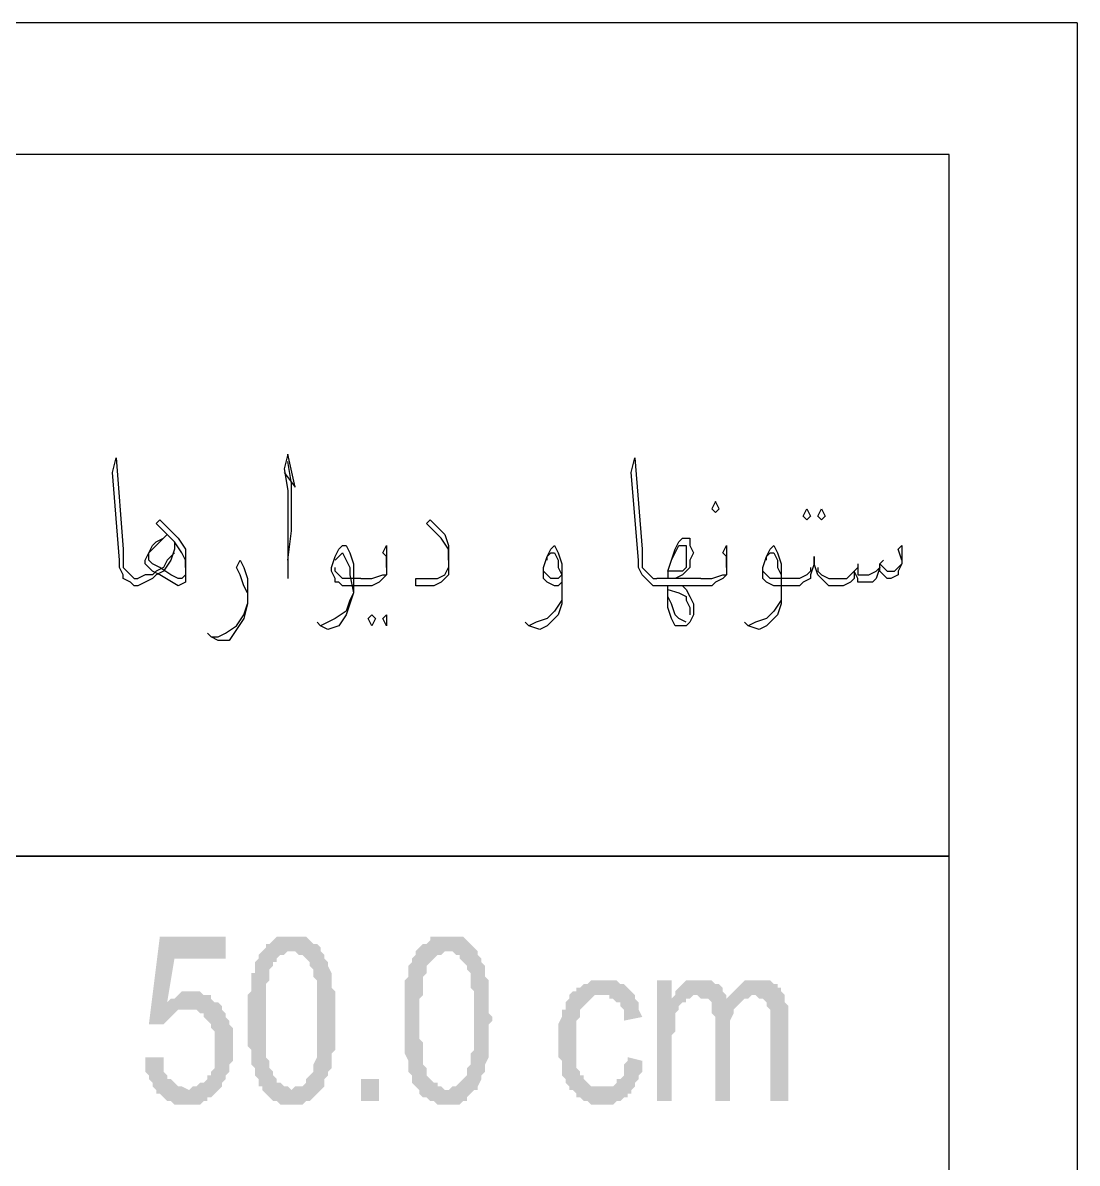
# Model space of a CAD drawing. Header units: inches. Extents: x 1387 to 2676, y -3005 to -2136.
# Drawn here: x 2562.568 to 2564.972, y -2147.12 to -2144.52 of the extents above; entities that cross this region are included whole.
import ezdxf

# ---------------------------------------------------------------- set-up
doc = ezdxf.new("R2010")
doc.units = ezdxf.units.IN
doc.header["$MEASUREMENT"] = 0
doc.layers.add('SAZE_DRAWINGS', color=7, linetype='Continuous')

msp = doc.modelspace()

# ---------------------------------------------------------------- hatches: boundary and pattern name
at = {"layer": 'SAZE_DRAWINGS'}
for points in [[(2563.030257, -2146.603728), (2562.880257, -2146.603728), (2562.855257, -2146.803728), (2562.88859, -2146.803728), (2562.896924, -2146.795394), (2562.905257, -2146.787061), (2562.91359, -2146.778728), (2562.91359, -2146.778728), (2562.91359, -2146.778728), (2562.921924, -2146.770394), (2562.930257, -2146.770394), (2562.93859, -2146.770394), (2563.021924, -2146.762061), (2563.021924, -2146.762061), (2563.01359, -2146.753728), (2562.896924, -2146.753728), (2562.91359, -2146.653728), (2563.030257, -2146.653728)], [(2563.180257, -2146.603728), (2563.180257, -2146.603728), (2563.146924, -2146.603728), (2563.13859, -2146.612061), (2563.130257, -2146.620394), (2563.121924, -2146.620394), (2563.121924, -2146.620394), (2563.121924, -2146.628728), (2563.11359, -2146.637061), (2563.180257, -2146.637061), (2563.180257, -2146.637061), (2563.18859, -2146.637061), (2563.196924, -2146.645394), (2563.205257, -2146.645394), (2563.21359, -2146.653728), (2563.221924, -2146.662061), (2563.221924, -2146.670394), (2563.221924, -2146.670394), (2563.230257, -2146.678728), (2563.230257, -2146.678728), (2563.230257, -2146.687061), (2563.230257, -2146.695394), (2563.23859, -2146.703728), (2563.23859, -2146.720394), (2563.23859, -2146.728728), (2563.23859, -2146.737061), (2563.23859, -2146.753728), (2563.23859, -2146.762061), (2563.23859, -2146.778728), (2563.23859, -2146.795394), (2563.23859, -2146.795394), (2563.23859, -2146.812061), (2563.23859, -2146.828728), (2563.23859, -2146.837061), (2563.23859, -2146.853728), (2563.23859, -2146.862061), (2563.23859, -2146.870394), (2563.23859, -2146.878728), (2563.230257, -2146.895394), (2563.230257, -2146.895394), (2563.230257, -2146.903728), (2563.230257, -2146.912061), (2563.221924, -2146.920394), (2563.221924, -2146.920394), (2563.21359, -2146.928728), (2563.21359, -2146.937061), (2563.205257, -2146.945394), (2563.196924, -2146.945394), (2563.18859, -2146.945394), (2563.180257, -2146.953728), (2563.11359, -2146.953728), (2563.121924, -2146.962061), (2563.130257, -2146.970394), (2563.130257, -2146.970394), (2563.13859, -2146.978728), (2563.146924, -2146.978728), (2563.155257, -2146.987061), (2563.16359, -2146.987061), (2563.171924, -2146.987061), (2563.180257, -2146.987061), (2563.180257, -2146.987061), (2563.18859, -2146.987061), (2563.196924, -2146.987061), (2563.205257, -2146.987061), (2563.21359, -2146.978728), (2563.221924, -2146.978728), (2563.230257, -2146.970394), (2563.23859, -2146.962061), (2563.23859, -2146.962061), (2563.246924, -2146.953728), (2563.246924, -2146.953728), (2563.255257, -2146.945394), (2563.255257, -2146.928728), (2563.26359, -2146.920394), (2563.26359, -2146.912061), (2563.271924, -2146.903728), (2563.271924, -2146.903728), (2563.271924, -2146.895394), (2563.271924, -2146.878728), (2563.271924, -2146.870394), (2563.280257, -2146.862061), (2563.280257, -2146.853728), (2563.280257, -2146.845394), (2563.280257, -2146.828728), (2563.280257, -2146.820394), (2563.280257, -2146.803728), (2563.280257, -2146.795394), (2563.280257, -2146.787061), (2563.280257, -2146.778728), (2563.280257, -2146.762061), (2563.280257, -2146.753728), (2563.280257, -2146.737061), (2563.280257, -2146.728728), (2563.271924, -2146.720394), (2563.271924, -2146.712061), (2563.271924, -2146.703728), (2563.271924, -2146.695394), (2563.271924, -2146.687061), (2563.26359, -2146.670394), (2563.26359, -2146.662061), (2563.255257, -2146.653728), (2563.255257, -2146.645394), (2563.246924, -2146.637061), (2563.246924, -2146.628728), (2563.23859, -2146.620394), (2563.230257, -2146.620394), (2563.221924, -2146.612061), (2563.221924, -2146.612061), (2563.21359, -2146.603728), (2563.205257, -2146.603728), (2563.196924, -2146.603728), (2563.18859, -2146.603728)], [(2563.53859, -2146.603728), (2563.53859, -2146.603728), (2563.496924, -2146.603728), (2563.496924, -2146.612061), (2563.48859, -2146.620394), (2563.480257, -2146.620394), (2563.480257, -2146.620394), (2563.471924, -2146.628728), (2563.46359, -2146.637061), (2563.53859, -2146.637061), (2563.53859, -2146.637061), (2563.546924, -2146.637061), (2563.555257, -2146.645394), (2563.56359, -2146.645394), (2563.56359, -2146.653728), (2563.571924, -2146.662061), (2563.580257, -2146.670394), (2563.580257, -2146.670394), (2563.580257, -2146.678728), (2563.580257, -2146.678728), (2563.58859, -2146.687061), (2563.58859, -2146.695394), (2563.58859, -2146.703728), (2563.58859, -2146.720394), (2563.596924, -2146.728728), (2563.596924, -2146.737061), (2563.596924, -2146.753728), (2563.596924, -2146.762061), (2563.596924, -2146.778728), (2563.596924, -2146.795394), (2563.596924, -2146.795394), (2563.596924, -2146.812061), (2563.596924, -2146.828728), (2563.596924, -2146.837061), (2563.596924, -2146.853728), (2563.596924, -2146.862061), (2563.58859, -2146.870394), (2563.58859, -2146.878728), (2563.58859, -2146.895394), (2563.58859, -2146.895394), (2563.580257, -2146.903728), (2563.580257, -2146.912061), (2563.580257, -2146.920394), (2563.580257, -2146.920394), (2563.571924, -2146.928728), (2563.56359, -2146.937061), (2563.555257, -2146.945394), (2563.546924, -2146.945394), (2563.546924, -2146.945394), (2563.53859, -2146.953728), (2563.471924, -2146.953728), (2563.471924, -2146.962061), (2563.480257, -2146.970394), (2563.48859, -2146.970394), (2563.496924, -2146.978728), (2563.505257, -2146.978728), (2563.51359, -2146.987061), (2563.51359, -2146.987061), (2563.530257, -2146.987061), (2563.53859, -2146.987061), (2563.53859, -2146.987061), (2563.546924, -2146.987061), (2563.555257, -2146.987061), (2563.56359, -2146.987061), (2563.571924, -2146.978728), (2563.580257, -2146.978728), (2563.580257, -2146.970394), (2563.58859, -2146.962061), (2563.58859, -2146.962061), (2563.596924, -2146.953728), (2563.605257, -2146.953728), (2563.605257, -2146.945394), (2563.61359, -2146.928728), (2563.61359, -2146.920394), (2563.621924, -2146.912061), (2563.621924, -2146.903728), (2563.621924, -2146.903728), (2563.621924, -2146.895394), (2563.630257, -2146.878728), (2563.630257, -2146.870394), (2563.630257, -2146.862061), (2563.630257, -2146.853728), (2563.630257, -2146.845394), (2563.630257, -2146.828728), (2563.630257, -2146.820394), (2563.630257, -2146.803728), (2563.63859, -2146.795394), (2563.63859, -2146.787061), (2563.630257, -2146.778728), (2563.630257, -2146.762061), (2563.630257, -2146.753728), (2563.630257, -2146.737061), (2563.630257, -2146.728728), (2563.630257, -2146.720394), (2563.630257, -2146.712061), (2563.630257, -2146.703728), (2563.621924, -2146.695394), (2563.621924, -2146.687061), (2563.621924, -2146.670394), (2563.61359, -2146.662061), (2563.61359, -2146.653728), (2563.605257, -2146.645394), (2563.605257, -2146.637061), (2563.596924, -2146.628728), (2563.58859, -2146.620394), (2563.58859, -2146.620394), (2563.580257, -2146.612061), (2563.580257, -2146.612061), (2563.571924, -2146.603728), (2563.56359, -2146.603728), (2563.555257, -2146.603728), (2563.546924, -2146.603728)], [(2563.11359, -2146.637061), (2563.105257, -2146.645394), (2563.105257, -2146.653728), (2563.096924, -2146.662061), (2563.096924, -2146.670394), (2563.096924, -2146.687061), (2563.08859, -2146.687061), (2563.08859, -2146.695394), (2563.08859, -2146.703728), (2563.08859, -2146.712061), (2563.08859, -2146.728728), (2563.080257, -2146.737061), (2563.080257, -2146.745394), (2563.080257, -2146.753728), (2563.080257, -2146.770394), (2563.080257, -2146.778728), (2563.080257, -2146.795394), (2563.080257, -2146.803728), (2563.080257, -2146.812061), (2563.080257, -2146.828728), (2563.080257, -2146.837061), (2563.080257, -2146.853728), (2563.08859, -2146.862061), (2563.08859, -2146.870394), (2563.08859, -2146.887061), (2563.08859, -2146.895394), (2563.096924, -2146.903728), (2563.096924, -2146.912061), (2563.096924, -2146.920394), (2563.105257, -2146.928728), (2563.105257, -2146.937061), (2563.105257, -2146.945394), (2563.11359, -2146.945394), (2563.11359, -2146.953728), (2563.180257, -2146.953728), (2563.180257, -2146.953728), (2563.171924, -2146.945394), (2563.16359, -2146.945394), (2563.155257, -2146.937061), (2563.146924, -2146.937061), (2563.146924, -2146.928728), (2563.13859, -2146.920394), (2563.13859, -2146.920394), (2563.13859, -2146.912061), (2563.130257, -2146.903728), (2563.130257, -2146.895394), (2563.130257, -2146.887061), (2563.121924, -2146.878728), (2563.121924, -2146.870394), (2563.121924, -2146.862061), (2563.121924, -2146.845394), (2563.121924, -2146.837061), (2563.121924, -2146.820394), (2563.121924, -2146.812061), (2563.121924, -2146.795394), (2563.121924, -2146.787061), (2563.121924, -2146.770394), (2563.121924, -2146.762061), (2563.121924, -2146.745394), (2563.121924, -2146.737061), (2563.121924, -2146.720394), (2563.121924, -2146.712061), (2563.130257, -2146.703728), (2563.130257, -2146.695394), (2563.130257, -2146.687061), (2563.130257, -2146.678728), (2563.13859, -2146.670394), (2563.13859, -2146.662061), (2563.146924, -2146.662061), (2563.146924, -2146.653728), (2563.155257, -2146.645394), (2563.16359, -2146.645394), (2563.171924, -2146.637061), (2563.180257, -2146.637061)], [(2563.46359, -2146.637061), (2563.46359, -2146.645394), (2563.455257, -2146.653728), (2563.455257, -2146.662061), (2563.446924, -2146.670394), (2563.446924, -2146.687061), (2563.446924, -2146.687061), (2563.446924, -2146.695394), (2563.43859, -2146.703728), (2563.43859, -2146.712061), (2563.43859, -2146.728728), (2563.43859, -2146.737061), (2563.43859, -2146.745394), (2563.43859, -2146.753728), (2563.43859, -2146.770394), (2563.43859, -2146.778728), (2563.43859, -2146.795394), (2563.43859, -2146.803728), (2563.43859, -2146.812061), (2563.43859, -2146.828728), (2563.43859, -2146.837061), (2563.43859, -2146.853728), (2563.43859, -2146.862061), (2563.43859, -2146.870394), (2563.446924, -2146.887061), (2563.446924, -2146.895394), (2563.446924, -2146.903728), (2563.446924, -2146.912061), (2563.455257, -2146.920394), (2563.455257, -2146.928728), (2563.455257, -2146.937061), (2563.46359, -2146.945394), (2563.46359, -2146.945394), (2563.471924, -2146.953728), (2563.53859, -2146.953728), (2563.530257, -2146.953728), (2563.521924, -2146.945394), (2563.51359, -2146.945394), (2563.51359, -2146.937061), (2563.505257, -2146.937061), (2563.496924, -2146.928728), (2563.48859, -2146.920394), (2563.48859, -2146.920394), (2563.48859, -2146.912061), (2563.48859, -2146.903728), (2563.480257, -2146.895394), (2563.480257, -2146.887061), (2563.480257, -2146.878728), (2563.480257, -2146.870394), (2563.480257, -2146.862061), (2563.480257, -2146.845394), (2563.471924, -2146.837061), (2563.471924, -2146.820394), (2563.471924, -2146.812061), (2563.471924, -2146.795394), (2563.471924, -2146.787061), (2563.471924, -2146.770394), (2563.471924, -2146.762061), (2563.471924, -2146.745394), (2563.480257, -2146.737061), (2563.480257, -2146.720394), (2563.480257, -2146.712061), (2563.480257, -2146.703728), (2563.480257, -2146.695394), (2563.48859, -2146.687061), (2563.48859, -2146.678728), (2563.48859, -2146.670394), (2563.496924, -2146.662061), (2563.496924, -2146.662061), (2563.505257, -2146.653728), (2563.51359, -2146.645394), (2563.521924, -2146.645394), (2563.530257, -2146.637061), (2563.53859, -2146.637061)], [(2563.88859, -2146.703728), (2563.88859, -2146.703728), (2563.86359, -2146.703728), (2563.855257, -2146.712061), (2563.846924, -2146.712061), (2563.83859, -2146.720394), (2563.830257, -2146.720394), (2563.830257, -2146.728728), (2563.821924, -2146.728728), (2563.81359, -2146.737061), (2563.81359, -2146.745394), (2563.805257, -2146.753728), (2563.805257, -2146.770394), (2563.796924, -2146.770394), (2563.796924, -2146.778728), (2563.796924, -2146.787061), (2563.78859, -2146.803728), (2563.78859, -2146.812061), (2563.78859, -2146.820394), (2563.78859, -2146.837061), (2563.78859, -2146.845394), (2563.78859, -2146.853728), (2563.78859, -2146.870394), (2563.78859, -2146.878728), (2563.796924, -2146.887061), (2563.796924, -2146.903728), (2563.796924, -2146.912061), (2563.796924, -2146.920394), (2563.805257, -2146.928728), (2563.805257, -2146.937061), (2563.81359, -2146.945394), (2563.81359, -2146.953728), (2563.88859, -2146.945394), (2563.88859, -2146.945394), (2563.880257, -2146.945394), (2563.871924, -2146.945394), (2563.86359, -2146.945394), (2563.855257, -2146.937061), (2563.846924, -2146.928728), (2563.846924, -2146.920394), (2563.846924, -2146.920394), (2563.83859, -2146.920394), (2563.83859, -2146.912061), (2563.830257, -2146.903728), (2563.830257, -2146.887061), (2563.830257, -2146.878728), (2563.830257, -2146.870394), (2563.830257, -2146.853728), (2563.830257, -2146.845394), (2563.830257, -2146.845394), (2563.830257, -2146.828728), (2563.830257, -2146.820394), (2563.830257, -2146.803728), (2563.830257, -2146.795394), (2563.83859, -2146.787061), (2563.83859, -2146.778728), (2563.83859, -2146.770394), (2563.846924, -2146.762061), (2563.846924, -2146.762061), (2563.855257, -2146.753728), (2563.86359, -2146.745394), (2563.86359, -2146.745394), (2563.871924, -2146.737061), (2563.880257, -2146.737061), (2563.88859, -2146.737061), (2563.96359, -2146.737061), (2563.955257, -2146.728728), (2563.946924, -2146.720394), (2563.946924, -2146.720394), (2563.93859, -2146.712061), (2563.930257, -2146.712061), (2563.921924, -2146.703728), (2563.91359, -2146.703728), (2563.905257, -2146.703728), (2563.896924, -2146.703728)], [(2564.046924, -2146.703728), (2564.01359, -2146.703728), (2564.01359, -2146.978728), (2564.046924, -2146.978728), (2564.046924, -2146.837061), (2564.046924, -2146.828728), (2564.055257, -2146.820394), (2564.055257, -2146.812061), (2564.055257, -2146.795394), (2564.055257, -2146.787061), (2564.055257, -2146.778728), (2564.06359, -2146.770394), (2564.06359, -2146.762061), (2564.071924, -2146.753728), (2564.080257, -2146.753728), (2564.080257, -2146.745394), (2564.046924, -2146.745394)], [(2564.11359, -2146.703728), (2564.080257, -2146.703728), (2564.071924, -2146.712061), (2564.071924, -2146.712061), (2564.06359, -2146.720394), (2564.055257, -2146.728728), (2564.055257, -2146.737061), (2564.105257, -2146.737061), (2564.105257, -2146.737061), (2564.11359, -2146.745394), (2564.121924, -2146.745394), (2564.130257, -2146.745394), (2564.171924, -2146.745394), (2564.171924, -2146.745394), (2564.171924, -2146.737061), (2564.16359, -2146.728728), (2564.16359, -2146.720394), (2564.155257, -2146.712061), (2564.155257, -2146.712061), (2564.146924, -2146.712061), (2564.13859, -2146.703728), (2564.130257, -2146.703728), (2564.121924, -2146.703728)], [(2564.246924, -2146.703728), (2564.246924, -2146.703728), (2564.21359, -2146.703728), (2564.205257, -2146.712061), (2564.196924, -2146.720394), (2564.196924, -2146.720394), (2564.18859, -2146.728728), (2564.180257, -2146.737061), (2564.23859, -2146.737061), (2564.23859, -2146.737061), (2564.246924, -2146.745394), (2564.255257, -2146.745394), (2564.26359, -2146.753728), (2564.26359, -2146.762061), (2564.271924, -2146.770394), (2564.271924, -2146.770394), (2564.271924, -2146.787061), (2564.271924, -2146.795394), (2564.271924, -2146.812061), (2564.271924, -2146.978728), (2564.31359, -2146.978728), (2564.31359, -2146.795394), (2564.31359, -2146.787061), (2564.31359, -2146.778728), (2564.31359, -2146.762061), (2564.305257, -2146.753728), (2564.305257, -2146.745394), (2564.305257, -2146.737061), (2564.296924, -2146.728728), (2564.296924, -2146.720394), (2564.28859, -2146.720394), (2564.28859, -2146.712061), (2564.280257, -2146.712061), (2564.271924, -2146.703728), (2564.26359, -2146.703728), (2564.255257, -2146.703728)], [(2562.955257, -2146.728728), (2562.930257, -2146.728728), (2562.921924, -2146.737061), (2562.921924, -2146.737061), (2562.91359, -2146.745394), (2562.905257, -2146.745394), (2562.896924, -2146.753728), (2563.01359, -2146.753728), (2563.005257, -2146.753728), (2562.996924, -2146.745394), (2562.996924, -2146.737061), (2562.98859, -2146.737061), (2562.980257, -2146.737061), (2562.971924, -2146.728728), (2562.96359, -2146.728728)], [(2563.96359, -2146.737061), (2563.88859, -2146.737061), (2563.905257, -2146.737061), (2563.905257, -2146.745394), (2563.91359, -2146.745394), (2563.921924, -2146.753728), (2563.930257, -2146.753728), (2563.930257, -2146.762061), (2563.93859, -2146.770394), (2563.93859, -2146.778728), (2563.93859, -2146.795394), (2563.980257, -2146.787061), (2563.980257, -2146.787061), (2563.971924, -2146.770394), (2563.971924, -2146.762061), (2563.971924, -2146.753728), (2563.96359, -2146.745394)], [(2564.055257, -2146.737061), (2564.046924, -2146.745394), (2564.08859, -2146.745394), (2564.096924, -2146.737061), (2564.105257, -2146.737061)], [(2564.180257, -2146.737061), (2564.171924, -2146.745394), (2564.130257, -2146.745394), (2564.13859, -2146.753728), (2564.13859, -2146.762061), (2564.13859, -2146.770394), (2564.13859, -2146.778728), (2564.146924, -2146.787061), (2564.146924, -2146.803728), (2564.146924, -2146.978728), (2564.180257, -2146.978728), (2564.180257, -2146.820394), (2564.180257, -2146.812061), (2564.180257, -2146.803728), (2564.180257, -2146.795394), (2564.18859, -2146.778728), (2564.18859, -2146.770394), (2564.18859, -2146.770394), (2564.196924, -2146.762061), (2564.196924, -2146.762061), (2564.205257, -2146.753728), (2564.21359, -2146.745394), (2564.221924, -2146.745394), (2564.230257, -2146.737061), (2564.23859, -2146.737061)], [(2563.021924, -2146.762061), (2562.93859, -2146.770394), (2562.96359, -2146.770394), (2562.971924, -2146.778728), (2562.980257, -2146.778728), (2562.980257, -2146.787061), (2562.98859, -2146.795394), (2562.98859, -2146.795394), (2562.996924, -2146.803728), (2562.996924, -2146.812061), (2563.005257, -2146.820394), (2563.005257, -2146.837061), (2563.005257, -2146.845394), (2563.005257, -2146.853728), (2563.005257, -2146.853728), (2563.005257, -2146.870394), (2563.005257, -2146.878728), (2563.005257, -2146.887061), (2563.005257, -2146.903728), (2562.996924, -2146.912061), (2562.996924, -2146.920394), (2562.98859, -2146.920394), (2562.98859, -2146.928728), (2562.980257, -2146.937061), (2562.971924, -2146.937061), (2562.96359, -2146.945394), (2562.96359, -2146.945394), (2562.955257, -2146.945394), (2562.946924, -2146.953728), (2563.01359, -2146.953728), (2563.021924, -2146.945394), (2563.021924, -2146.937061), (2563.030257, -2146.928728), (2563.030257, -2146.920394), (2563.03859, -2146.912061), (2563.03859, -2146.903728), (2563.03859, -2146.895394), (2563.046924, -2146.887061), (2563.046924, -2146.870394), (2563.046924, -2146.862061), (2563.046924, -2146.853728), (2563.046924, -2146.845394), (2563.046924, -2146.837061), (2563.046924, -2146.828728), (2563.046924, -2146.812061), (2563.03859, -2146.803728), (2563.03859, -2146.795394), (2563.030257, -2146.787061), (2563.030257, -2146.778728), (2563.021924, -2146.770394)], [(2562.88859, -2146.878728), (2562.846924, -2146.878728), (2562.846924, -2146.912061), (2562.855257, -2146.920394), (2562.855257, -2146.928728), (2562.86359, -2146.937061), (2562.86359, -2146.945394), (2562.871924, -2146.953728), (2562.871924, -2146.962061), (2562.880257, -2146.962061), (2562.88859, -2146.970394), (2562.896924, -2146.978728), (2562.896924, -2146.978728), (2562.905257, -2146.978728), (2562.91359, -2146.987061), (2562.921924, -2146.987061), (2562.930257, -2146.987061), (2562.946924, -2146.987061), (2562.946924, -2146.987061), (2562.955257, -2146.987061), (2562.96359, -2146.987061), (2562.971924, -2146.987061), (2562.980257, -2146.978728), (2562.98859, -2146.978728), (2562.98859, -2146.970394), (2562.996924, -2146.970394), (2563.005257, -2146.962061), (2563.01359, -2146.953728), (2563.01359, -2146.953728), (2562.946924, -2146.953728), (2562.946924, -2146.953728), (2562.930257, -2146.945394), (2562.930257, -2146.945394), (2562.921924, -2146.945394), (2562.91359, -2146.937061), (2562.905257, -2146.928728), (2562.896924, -2146.928728), (2562.896924, -2146.920394), (2562.88859, -2146.912061), (2562.88859, -2146.903728), (2562.88859, -2146.887061)], [(2563.946924, -2146.878728), (2563.946924, -2146.887061), (2563.93859, -2146.895394), (2563.93859, -2146.920394), (2563.930257, -2146.928728), (2563.921924, -2146.928728), (2563.921924, -2146.937061), (2563.91359, -2146.945394), (2563.905257, -2146.945394), (2563.896924, -2146.945394), (2563.88859, -2146.945394), (2563.81359, -2146.953728), (2563.821924, -2146.953728), (2563.830257, -2146.962061), (2563.830257, -2146.970394), (2563.83859, -2146.970394), (2563.846924, -2146.978728), (2563.855257, -2146.978728), (2563.86359, -2146.987061), (2563.871924, -2146.987061), (2563.880257, -2146.987061), (2563.88859, -2146.987061), (2563.896924, -2146.987061), (2563.905257, -2146.987061), (2563.91359, -2146.987061), (2563.921924, -2146.978728), (2563.930257, -2146.978728), (2563.93859, -2146.970394), (2563.946924, -2146.970394), (2563.946924, -2146.962061), (2563.955257, -2146.962061), (2563.955257, -2146.953728), (2563.96359, -2146.945394), (2563.96359, -2146.937061), (2563.971924, -2146.928728), (2563.971924, -2146.920394), (2563.980257, -2146.912061), (2563.980257, -2146.895394), (2563.980257, -2146.887061)]]:
    msp.add_hatch(color=3, dxfattribs=at).paths.add_polyline_path(points)

# ---------------------------------------------------------------- linework, layer by layer
at = {"layer": 'SAZE_DRAWINGS', "color": 3}
for points in [[(2564.971924, -2144.520394), (2554.26359, -2144.520394)], [(2564.971924, -2144.520394), (2564.971924, -2154.737061)], [(2564.680257, -2144.820394), (2554.555257, -2144.820394)], [(2564.680257, -2154.445394), (2564.680257, -2144.820394)], [(2562.830257, -2145.803728), (2562.821924, -2145.803728), (2562.81359, -2145.795394), (2562.796924, -2145.787061), (2562.796924, -2145.778728), (2562.78859, -2145.762061), (2562.78859, -2145.745394), (2562.771924, -2145.545394), (2562.780257, -2145.512061), (2562.796924, -2145.720394), (2562.796924, -2145.745394), (2562.796924, -2145.762061), (2562.805257, -2145.770394), (2562.81359, -2145.778728), (2562.821924, -2145.787061), (2562.830257, -2145.787061)], [(2563.16359, -2145.545394), (2563.18859, -2145.578728), (2563.171924, -2145.503728), (2563.16359, -2145.537061), (2563.171924, -2145.587061), (2563.171924, -2145.653728), (2563.171924, -2145.745394), (2563.171924, -2145.787061)], [(2564.01359, -2145.803728), (2564.005257, -2145.803728), (2563.996924, -2145.795394), (2563.98859, -2145.787061), (2563.980257, -2145.778728), (2563.971924, -2145.762061), (2563.971924, -2145.745394), (2563.955257, -2145.545394), (2563.96359, -2145.512061), (2563.980257, -2145.720394), (2563.980257, -2145.745394), (2563.980257, -2145.762061), (2563.98859, -2145.770394), (2563.996924, -2145.778728), (2564.005257, -2145.787061), (2564.01359, -2145.787061)], [(2563.171924, -2145.745394), (2563.180257, -2145.678728), (2563.180257, -2145.570394), (2563.171924, -2145.520394)], [(2562.93859, -2145.762061), (2562.93859, -2145.745394), (2562.930257, -2145.728728), (2562.91359, -2145.703728), (2562.871924, -2145.662061), (2562.880257, -2145.653728), (2562.921924, -2145.695394), (2562.93859, -2145.720394), (2562.93859, -2145.745394), (2562.93859, -2145.762061), (2562.93859, -2145.778728), (2562.93859, -2145.795394), (2562.921924, -2145.803728), (2562.880257, -2145.778728), (2562.86359, -2145.770394), (2562.846924, -2145.753728), (2562.846924, -2145.745394), (2562.855257, -2145.728728), (2562.86359, -2145.712061), (2562.871924, -2145.703728), (2562.88859, -2145.695394), (2562.896924, -2145.687061), (2562.905257, -2145.695394), (2562.91359, -2145.703728), (2562.91359, -2145.720394), (2562.905257, -2145.745394), (2562.88859, -2145.770394), (2562.871924, -2145.778728), (2562.86359, -2145.787061), (2562.846924, -2145.795394), (2562.830257, -2145.803728)], [(2563.53859, -2145.745394), (2563.53859, -2145.720394), (2563.521924, -2145.695394), (2563.505257, -2145.678728), (2563.48859, -2145.662061), (2563.496924, -2145.653728), (2563.51359, -2145.670394), (2563.530257, -2145.687061), (2563.53859, -2145.712061), (2563.53859, -2145.745394), (2563.53859, -2145.753728), (2563.53859, -2145.762061), (2563.53859, -2145.778728), (2563.521924, -2145.795394), (2563.505257, -2145.803728), (2563.480257, -2145.803728), (2563.46359, -2145.803728), (2563.46359, -2145.787061), (2563.496924, -2145.787061), (2563.51359, -2145.787061), (2563.530257, -2145.778728), (2563.53859, -2145.762061)], [(2562.93859, -2145.778728), (2562.930257, -2145.787061), (2562.921924, -2145.787061), (2562.905257, -2145.778728), (2562.880257, -2145.762061), (2562.86359, -2145.753728), (2562.855257, -2145.745394), (2562.855257, -2145.737061), (2562.855257, -2145.728728), (2562.871924, -2145.712061), (2562.88859, -2145.695394)], [(2564.03859, -2145.770394), (2564.046924, -2145.745394), (2564.055257, -2145.720394), (2564.06359, -2145.703728), (2564.071924, -2145.695394), (2564.080257, -2145.695394), (2564.08859, -2145.695394), (2564.08859, -2145.712061), (2564.096924, -2145.728728), (2564.08859, -2145.745394), (2564.08859, -2145.762061), (2564.080257, -2145.770394), (2564.071924, -2145.778728), (2564.055257, -2145.787061)], [(2563.33859, -2145.803728), (2563.296924, -2145.803728), (2563.28859, -2145.795394), (2563.280257, -2145.795394), (2563.280257, -2145.787061), (2563.271924, -2145.770394), (2563.271924, -2145.762061), (2563.280257, -2145.737061), (2563.28859, -2145.720394), (2563.296924, -2145.712061), (2563.305257, -2145.712061), (2563.31359, -2145.728728), (2563.321924, -2145.753728), (2563.321924, -2145.787061), (2563.321924, -2145.820394), (2563.31359, -2145.845394), (2563.305257, -2145.870394), (2563.28859, -2145.895394), (2563.26359, -2145.903728), (2563.246924, -2145.895394), (2563.23859, -2145.887061)], [(2563.396924, -2145.762061), (2563.396924, -2145.737061), (2563.38859, -2145.728728), (2563.396924, -2145.712061), (2563.396924, -2145.720394), (2563.396924, -2145.745394), (2563.396924, -2145.762061), (2563.396924, -2145.778728), (2563.38859, -2145.787061), (2563.380257, -2145.795394), (2563.36359, -2145.803728), (2563.33859, -2145.803728)], [(2563.796924, -2145.795394), (2563.78859, -2145.803728), (2563.780257, -2145.803728), (2563.76359, -2145.795394), (2563.755257, -2145.787061), (2563.755257, -2145.770394), (2563.755257, -2145.762061), (2563.76359, -2145.737061), (2563.771924, -2145.720394), (2563.780257, -2145.712061), (2563.78859, -2145.728728), (2563.796924, -2145.753728), (2563.796924, -2145.787061), (2563.796924, -2145.820394), (2563.796924, -2145.845394), (2563.78859, -2145.870394), (2563.76359, -2145.895394), (2563.746924, -2145.903728), (2563.721924, -2145.895394), (2563.71359, -2145.887061)], [(2564.03859, -2145.770394), (2564.046924, -2145.745394), (2564.055257, -2145.728728), (2564.06359, -2145.712061), (2564.071924, -2145.712061), (2564.080257, -2145.712061), (2564.080257, -2145.720394), (2564.080257, -2145.728728), (2564.080257, -2145.745394), (2564.080257, -2145.762061), (2564.071924, -2145.770394), (2564.055257, -2145.770394), (2564.03859, -2145.770394), (2564.03859, -2145.787061)], [(2564.171924, -2145.762061), (2564.171924, -2145.737061), (2564.16359, -2145.728728), (2564.171924, -2145.712061), (2564.171924, -2145.720394), (2564.171924, -2145.745394), (2564.171924, -2145.762061), (2564.171924, -2145.778728), (2564.16359, -2145.787061), (2564.146924, -2145.795394), (2564.13859, -2145.803728), (2564.11359, -2145.803728)], [(2564.321924, -2145.803728), (2564.280257, -2145.803728), (2564.26359, -2145.795394), (2564.255257, -2145.787061), (2564.255257, -2145.770394), (2564.255257, -2145.762061), (2564.26359, -2145.737061), (2564.271924, -2145.720394), (2564.280257, -2145.712061), (2564.28859, -2145.728728), (2564.296924, -2145.753728), (2564.296924, -2145.787061), (2564.296924, -2145.820394), (2564.296924, -2145.845394), (2564.28859, -2145.870394), (2564.26359, -2145.895394), (2564.246924, -2145.903728), (2564.221924, -2145.895394), (2564.21359, -2145.887061)], [(2564.571924, -2145.745394), (2564.56359, -2145.720394), (2564.571924, -2145.712061), (2564.571924, -2145.753728), (2564.56359, -2145.770394), (2564.56359, -2145.778728), (2564.546924, -2145.787061), (2564.53859, -2145.787061), (2564.530257, -2145.778728), (2564.521924, -2145.770394), (2564.521924, -2145.762061), (2564.51359, -2145.787061), (2564.505257, -2145.795394), (2564.48859, -2145.795394), (2564.480257, -2145.795394), (2564.471924, -2145.795394), (2564.471924, -2145.787061), (2564.46359, -2145.770394), (2564.46359, -2145.787061), (2564.455257, -2145.795394), (2564.43859, -2145.803728), (2564.421924, -2145.803728)], [(2562.91359, -2145.728728), (2562.896924, -2145.745394), (2562.88859, -2145.762061), (2562.871924, -2145.770394), (2562.86359, -2145.778728), (2562.846924, -2145.778728), (2562.830257, -2145.787061)], [(2563.080257, -2145.820394), (2563.071924, -2145.803728), (2563.06359, -2145.778728), (2563.055257, -2145.762061), (2563.06359, -2145.745394), (2563.071924, -2145.762061), (2563.080257, -2145.787061), (2563.080257, -2145.812061), (2563.080257, -2145.828728), (2563.080257, -2145.845394), (2563.071924, -2145.878728), (2563.055257, -2145.903728), (2563.03859, -2145.928728), (2563.01359, -2145.928728), (2562.996924, -2145.920394), (2562.98859, -2145.912061)], [(2563.280257, -2145.745394), (2563.28859, -2145.737061), (2563.296924, -2145.728728), (2563.305257, -2145.745394), (2563.31359, -2145.762061), (2563.31359, -2145.778728), (2563.321924, -2145.820394), (2563.31359, -2145.837061), (2563.305257, -2145.862061), (2563.280257, -2145.878728), (2563.26359, -2145.887061), (2563.246924, -2145.895394)], [(2563.76359, -2145.745394), (2563.76359, -2145.737061), (2563.771924, -2145.728728), (2563.780257, -2145.728728), (2563.78859, -2145.745394), (2563.78859, -2145.762061), (2563.796924, -2145.778728), (2563.796924, -2145.820394), (2563.796924, -2145.837061), (2563.780257, -2145.862061), (2563.76359, -2145.878728), (2563.73859, -2145.887061), (2563.721924, -2145.895394)], [(2564.26359, -2145.745394), (2564.26359, -2145.737061), (2564.271924, -2145.728728), (2564.280257, -2145.728728), (2564.28859, -2145.745394), (2564.28859, -2145.762061), (2564.296924, -2145.778728), (2564.296924, -2145.820394), (2564.296924, -2145.837061), (2564.280257, -2145.862061), (2564.26359, -2145.878728), (2564.23859, -2145.887061), (2564.221924, -2145.895394)], [(2564.421924, -2145.803728), (2564.405257, -2145.803728), (2564.396924, -2145.795394), (2564.38859, -2145.787061), (2564.380257, -2145.778728), (2564.371924, -2145.753728), (2564.371924, -2145.737061), (2564.371924, -2145.753728), (2564.36359, -2145.778728), (2564.36359, -2145.787061), (2564.346924, -2145.795394), (2564.33859, -2145.803728), (2564.321924, -2145.803728)], [(2564.421924, -2145.787061), (2564.446924, -2145.787061), (2564.455257, -2145.778728), (2564.46359, -2145.770394), (2564.471924, -2145.762061), (2564.471924, -2145.778728), (2564.48859, -2145.778728), (2564.496924, -2145.778728), (2564.51359, -2145.770394), (2564.521924, -2145.762061), (2564.521924, -2145.753728), (2564.530257, -2145.762061), (2564.53859, -2145.770394), (2564.555257, -2145.770394), (2564.56359, -2145.762061), (2564.571924, -2145.753728)], [(2564.471924, -2145.753728), (2564.471924, -2145.762061)], [(2564.530257, -2145.745394), (2564.521924, -2145.753728)], [(2563.33859, -2145.787061), (2563.296924, -2145.787061), (2563.28859, -2145.778728), (2563.280257, -2145.770394), (2563.280257, -2145.762061)], [(2563.33859, -2145.787061), (2563.36359, -2145.787061), (2563.38859, -2145.778728), (2563.396924, -2145.778728)], [(2563.796924, -2145.778728), (2563.78859, -2145.787061), (2563.771924, -2145.787061), (2563.76359, -2145.778728), (2563.755257, -2145.770394), (2563.755257, -2145.762061)], [(2564.11359, -2145.787061), (2564.13859, -2145.787061), (2564.16359, -2145.778728), (2564.171924, -2145.778728)], [(2564.321924, -2145.787061), (2564.271924, -2145.787061), (2564.26359, -2145.778728), (2564.255257, -2145.770394), (2564.255257, -2145.762061)], [(2564.36359, -2145.762061), (2564.36359, -2145.770394), (2564.355257, -2145.778728), (2564.33859, -2145.787061), (2564.321924, -2145.787061)], [(2564.380257, -2145.762061), (2564.380257, -2145.770394), (2564.38859, -2145.778728), (2564.405257, -2145.787061), (2564.421924, -2145.787061)], [(2564.11359, -2145.787061), (2564.01359, -2145.787061)], [(2564.11359, -2145.803728), (2564.01359, -2145.803728)], [(2564.071924, -2145.803728), (2564.080257, -2145.812061), (2564.08859, -2145.828728), (2564.096924, -2145.845394), (2564.096924, -2145.853728), (2564.096924, -2145.870394), (2564.08859, -2145.887061), (2564.080257, -2145.895394), (2564.071924, -2145.895394), (2564.055257, -2145.895394), (2564.046924, -2145.878728), (2564.03859, -2145.853728), (2564.03859, -2145.812061), (2564.03859, -2145.803728)], [(2564.080257, -2145.887061), (2564.06359, -2145.878728), (2564.055257, -2145.870394), (2564.046924, -2145.845394), (2564.03859, -2145.828728), (2564.03859, -2145.812061), (2564.06359, -2145.820394), (2564.080257, -2145.828728), (2564.080257, -2145.837061), (2564.08859, -2145.853728), (2564.08859, -2145.870394)], [(2562.996924, -2145.920394), (2563.01359, -2145.920394), (2563.030257, -2145.912061), (2563.055257, -2145.895394), (2563.071924, -2145.870394), (2563.080257, -2145.845394)], [(2554.555257, -2146.420394), (2564.680257, -2146.420394), (2554.555257, -2146.420394)]]:
    msp.add_lwpolyline(points, dxfattribs=at)
for points in [[(2564.146924, -2145.637061), (2564.155257, -2145.628728), (2564.146924, -2145.612061), (2564.13859, -2145.628728)], [(2564.355257, -2145.628728), (2564.36359, -2145.645394), (2564.355257, -2145.653728), (2564.346924, -2145.645394)], [(2564.38859, -2145.628728), (2564.396924, -2145.645394), (2564.38859, -2145.653728), (2564.380257, -2145.645394)], [(2563.36359, -2145.870394), (2563.371924, -2145.878728), (2563.36359, -2145.895394), (2563.355257, -2145.878728)], [(2563.396924, -2145.870394), (2563.396924, -2145.895394), (2563.38859, -2145.878728)]]:
    msp.add_lwpolyline(points, close=True, dxfattribs=at)
msp.add_solid([(2563.33859, -2146.978728), (2563.33859, -2146.928728), (2563.380257, -2146.978728), (2563.380257, -2146.928728)], dxfattribs=at)

doc.saveas('drawing.dxf')
